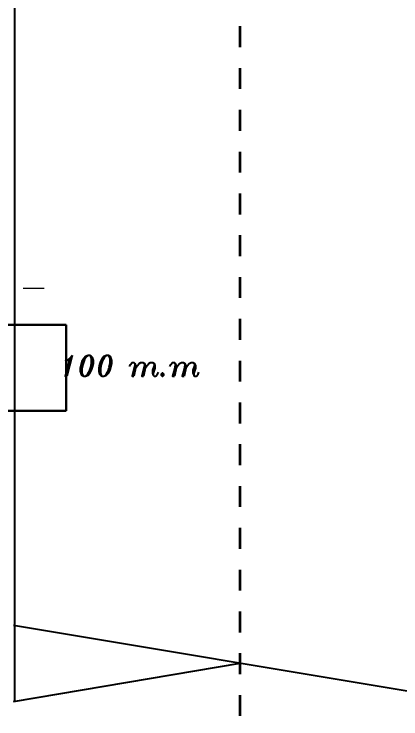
# Model space of a CAD drawing. Extents: x 594 to 813, y 174 to 240.
# Drawn here: x 625.056 to 626.909, y 224.081 to 227.453 of the extents above; entities that cross this region are included whole.
import ezdxf

# ---------------------------------------------------------------- set-up
doc = ezdxf.new("R2010")
doc.units = 0
doc.header["$MEASUREMENT"] = 0
doc.header["$PDMODE"] = 35
doc.header["$PDSIZE"] = 0.5
doc.linetypes.add('CENTER', pattern=[50.8, 31.75, -6.35, 6.35, -6.35])
doc.layers.get('0').update_dxf_attribs({"linetype": 'CONTINUOUS', "lineweight": 30})
doc.layers.get('Defpoints').update_dxf_attribs({"linetype": 'CONTINUOUS'})
for name, color, linetype, lineweight in [('5', 5, 'CONTINUOUS', 35), ('AC.REF(S). PIPING', 3, 'CONTINUOUS', 30), ('text', 72, 'CONTINUOUS', 15)]:
    doc.layers.add(name, color=color, linetype=linetype, lineweight=lineweight)
doc.layers.add('Duct', color=4, linetype='CONTINUOUS')
doc.styles.add('ROMANC', font='italict.shx')
doc.dimstyles.get("Standard").update_dxf_attribs({"dimtxt": 0.12, "dimasz": 0.05, "dimexe": 0.18, "dimexo": 0.0625, "dimgap": 0.09, "dimtad": 0, "dimtih": 1, "dimtoh": 1, "dimzin": 0, "dimdsep": 46, "dimtxsty": 'Standard', "dimblk": 'DOT', "dimcen": 0.09, "dimadec": 0, "dimazin": 0, "dimtfac": 1, "dimtofl": 0, "dimtmove": 0, "dimatfit": 3, "dimldrblk": 'DOT', "dimfxl": 1, "dimtolj": 1, "dimtzin": 0, "dimarcsym": 0})

# ---------------------------------------------------------------- blocks, each defined once
blk = doc.blocks.new('*D262')
at = {"color": 0, "lineweight": -2, "transparency": 16777216}
for p, q in [((913043.8, 106488.1), (913331.5, 106488.1)), ((913331.3, 106487.9), (913331.3, 106148.1)), ((913039.5, 106147.9), (913331.5, 106147.9))]:
    blk.add_line(p, q, dxfattribs=at)
at = {"color": 0, "transparency": 16777216}
for points in [[(913331.3, 106487.9), (913331.3, 106487.9), (913331.3, 106488.1)], [(913331.3, 106148.1), (913331.3, 106148.1), (913331.3, 106147.9)]]:
    blk.add_solid(points, dxfattribs=at)
at = {"layer": 'Defpoints', "color": 0, "transparency": 16777216}
for p in [(913043.7, 106488.1), (913039.5, 106147.9), (913331.3, 106147.9)]:
    blk.add_point(p, dxfattribs=at)
blk = doc.blocks.new('_Dot')
at = {"color": 0, "linetype": 'ByBlock', "lineweight": -2}
blk.add_line((-0.5, 0), (-1, 0), dxfattribs=at)
at = {"color": 0, "linetype": 'ByBlock', "const_width": 0.5}
blk.add_lwpolyline([(-0.25, 0, 1), (0.25, 0, 1)], format="xyb", close=True, dxfattribs=at)
blk = doc.blocks.new('A$C5DD3573E')
at = {"layer": '5', "color": 2, "linetype": 'CENTER'}
blk.add_line((-32558.173, -6992.3), (-32558.173, -2117.192), dxfattribs=at)
at = {"layer": 'Duct'}
for p, q in [((-33451.75, -2622.81), (-33451.75, -6604.225)), ((-31660.694, -6603.338), (-33455.652, -6303.411)), ((-33455.652, -6604.225), (-32558.173, -6453.374))]:
    blk.add_line(p, q, dxfattribs=at)
at = {"layer": 'text', "linetype": 'CENTER'}
blk.add_line((-33335.114, -4971.703), (-33711.093, -4971.703), dxfattribs=at)
at = {"layer": 'text', "style": 'ROMANC'}
blk.add_text('100 m.m', height=81.2934, dxfattribs=at).set_placement((-33275.56, -5317.857))
dim = blk.add_linear_dim(base=(-33248.074, -5455.511), p1=(-33535.653, -5115.375), p2=(-33539.91, -5455.511), angle=90, text=' ', dimstyle='Standard')
dim.commit()
dim.dimension.update_dxf_attribs({"geometry": '*D262', "text_midpoint": (-33248.074, -5285.443), "insert": (-946579.388, -111603.438)})

msp = doc.modelspace()

# ---------------------------------------------------------------- block references
at = {"layer": 'AC.REF(S). PIPING', "linetype": 'Continuous', "xscale": 0.0012099999999862, "yscale": 0.0012099999999862, "zscale": 0.0012099999999862}
msp.add_blockref('A$C5DD3573E', (665.5351, 232.1557), dxfattribs=at)

doc.saveas('drawing.dxf')
